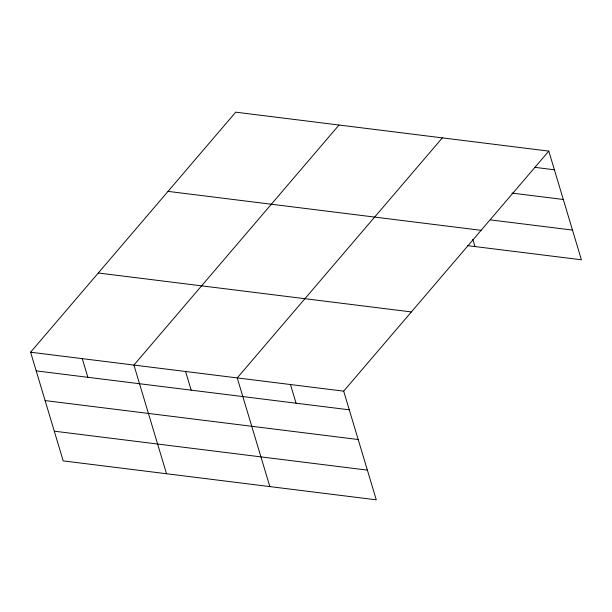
<?xml version="1.0" encoding="UTF-8"?>
<svg xmlns="http://www.w3.org/2000/svg" width="612" height="612" viewBox="0 0 612 612"><rect width="100%" height="100%" fill="white"/><g stroke="black" fill="none" stroke-linecap="round" stroke-linejoin="round"><path stroke-width="0.92" d="M548.796 151.11L343.684 391.152L376.288 499.828L63.204 460.89L30.6 352.214L235.712 112.172L548.796 151.11L581.4 259.786L467.438 245.619M339.025 125.016L133.921 365.058L166.525 473.742M442.346 137.868L237.234 377.91L269.846 486.594M534.789 167.336L554.396 169.776M511.953 193.094L563.308 199.481M490.319 219.869L572.488 230.081M168.025 191.38L481.108 230.326M98.287 272.998L411.371 311.936M30.6 352.214L343.684 391.152M36.2 370.88L349.284 409.818M45.112 400.585L358.196 439.523M54.292 431.185L367.384 470.123M472.793 239.346L474.95 246.552M290.463 384.527L296.063 403.201M185.581 371.484L191.181 390.158M82.26 358.64L87.86 377.306"/></g></svg>
